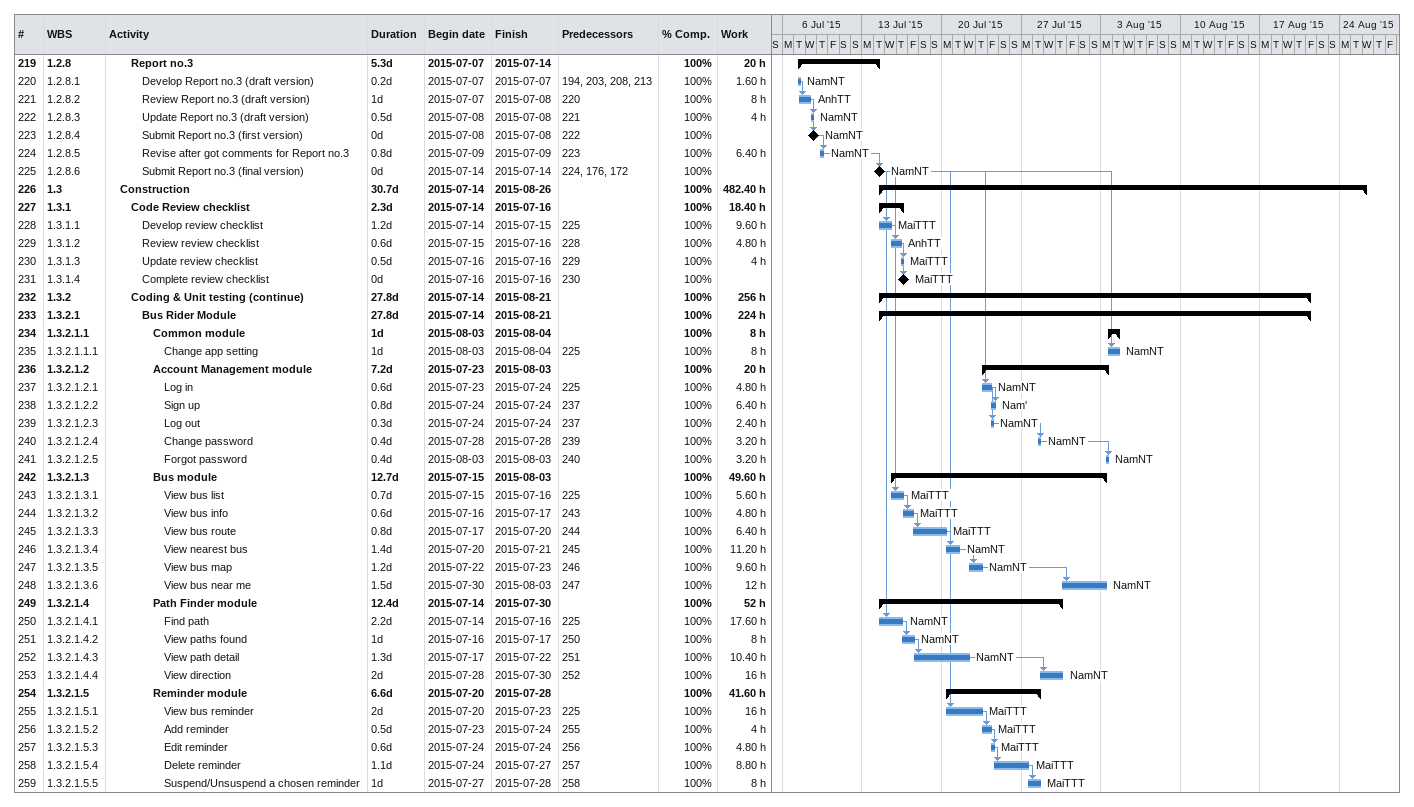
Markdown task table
| ID | WBS | Task | Duration | Start | Finish | Predecessors | Resources | % complete | Work (h) |
|---|---|---|---|---|---|---|---|---|---|
| 219 | 1.2.8 | **Report no.3** | 5.3d | 2015-07-07 | 2015-07-14 |  |  | 100 | 20 |
| 220 | 1.2.8.1 | Develop Report no.3 (draft version) | 0.2d | 2015-07-07 | 2015-07-07 | 194, 203, 208, 213 | NamNT | 100 | 1.60 |
| 221 | 1.2.8.2 | Review Report no.3 (draft version) | 1d | 2015-07-07 | 2015-07-08 | 220 | AnhTT | 100 | 8 |
| 222 | 1.2.8.3 | Update Report no.3 (draft version) | 0.5d | 2015-07-08 | 2015-07-08 | 221 | NamNT | 100 | 4 |
| 223 | 1.2.8.4 | Submit Report no.3 (first version) | 0d | 2015-07-08 | 2015-07-08 | 222 | NamNT | 100 |  |
| 224 | 1.2.8.5 | Revise after got comments for Report no.3 | 0.8d | 2015-07-09 | 2015-07-09 | 223 | NamNT | 100 | 6.40 |
| 225 | 1.2.8.6 | Submit Report no.3 (final version) | 0d | 2015-07-14 | 2015-07-14 | 224, 176, 172 | NamNT | 100 |  |
| 226 | 1.3 | **Construction** | 30.7d | 2015-07-14 | 2015-08-26 |  |  | 100 | 482.40 |
| 227 | 1.3.1 | **Code Review checklist** | 2.3d | 2015-07-14 | 2015-07-16 |  |  | 100 | 18.40 |
| 228 | 1.3.1.1 | Develop review checklist | 1.2d | 2015-07-14 | 2015-07-15 | 225 | MaiTTT | 100 | 9.60 |
| 229 | 1.3.1.2 | Review review checklist | 0.6d | 2015-07-15 | 2015-07-16 | 228 | AnhTT | 100 | 4.80 |
| 230 | 1.3.1.3 | Update review checklist | 0.5d | 2015-07-16 | 2015-07-16 | 229 | MaiTTT | 100 | 4 |
| 231 | 1.3.1.4 | Complete review checklist | 0d | 2015-07-16 | 2015-07-16 | 230 | MaiTTT | 100 |  |
| 232 | 1.3.2 | **Coding & Unit testing (continue)** | 27.8d | 2015-07-14 | 2015-08-21 |  |  | 100 | 256 |
| 233 | 1.3.2.1 | **Bus Rider Module** | 27.8d | 2015-07-14 | 2015-08-21 |  |  | 100 | 224 |
| 234 | 1.3.2.1.1 | **Common module** | 1d | 2015-08-03 | 2015-08-04 |  |  | 100 | 8 |
| 235 | 1.3.2.1.1.1 | Change app setting | 1d | 2015-08-03 | 2015-08-04 | 225 | NamNT | 100 | 8 |
| 236 | 1.3.2.1.2 | **Account Management module** | 7.2d | 2015-07-23 | 2015-08-03 |  |  | 100 | 20 |
| 237 | 1.3.2.1.2.1 | Log in | 0.6d | 2015-07-23 | 2015-07-24 | 225 | NamNT | 100 | 4.80 |
| 238 | 1.3.2.1.2.2 | Sign up | 0.8d | 2015-07-24 | 2015-07-24 | 237 | Nam' | 100 | 6.40 |
| 239 | 1.3.2.1.2.3 | Log out | 0.3d | 2015-07-24 | 2015-07-24 | 237 | NamNT | 100 | 2.40 |
| 240 | 1.3.2.1.2.4 | Change password | 0.4d | 2015-07-28 | 2015-07-28 | 239 | NamNT | 100 | 3.20 |
| 241 | 1.3.2.1.2.5 | Forgot password | 0.4d | 2015-08-03 | 2015-08-03 | 240 | NamNT | 100 | 3.20 |
| 242 | 1.3.2.1.3 | **Bus module** | 12.7d | 2015-07-15 | 2015-08-03 |  |  | 100 | 49.60 |
| 243 | 1.3.2.1.3.1 | View bus list | 0.7d | 2015-07-15 | 2015-07-16 | 225 | MaiTTT | 100 | 5.60 |
| 244 | 1.3.2.1.3.2 | View bus info | 0.6d | 2015-07-16 | 2015-07-17 | 243 | MaiTTT | 100 | 4.80 |
| 245 | 1.3.2.1.3.3 | View bus route | 0.8d | 2015-07-17 | 2015-07-20 | 244 | MaiTTT | 100 | 6.40 |
| 246 | 1.3.2.1.3.4 | View nearest bus | 1.4d | 2015-07-20 | 2015-07-21 | 245 | NamNT | 100 | 11.20 |
| 247 | 1.3.2.1.3.5 | View bus map | 1.2d | 2015-07-22 | 2015-07-23 | 246 | NamNT | 100 | 9.60 |
| 248 | 1.3.2.1.3.6 | View bus near me | 1.5d | 2015-07-30 | 2015-08-03 | 247 | NamNT | 100 | 12 |
| 249 | 1.3.2.1.4 | **Path Finder module** | 12.4d | 2015-07-14 | 2015-07-30 |  |  | 100 | 52 |
| 250 | 1.3.2.1.4.1 | Find path | 2.2d | 2015-07-14 | 2015-07-16 | 225 | NamNT | 100 | 17.60 |
| 251 | 1.3.2.1.4.2 | View paths found | 1d | 2015-07-16 | 2015-07-17 | 250 | NamNT | 100 | 8 |
| 252 | 1.3.2.1.4.3 | View path detail | 1.3d | 2015-07-17 | 2015-07-22 | 251 | NamNT | 100 | 10.40 |
| 253 | 1.3.2.1.4.4 | View direction | 2d | 2015-07-28 | 2015-07-30 | 252 | NamNT | 100 | 16 |
| 254 | 1.3.2.1.5 | **Reminder module** | 6.6d | 2015-07-20 | 2015-07-28 |  |  | 100 | 41.60 |
| 255 | 1.3.2.1.5.1 | View bus reminder | 2d | 2015-07-20 | 2015-07-23 | 225 | MaiTTT | 100 | 16 |
| 256 | 1.3.2.1.5.2 | Add reminder | 0.5d | 2015-07-23 | 2015-07-24 | 255 | MaiTTT | 100 | 4 |
| 257 | 1.3.2.1.5.3 | Edit reminder | 0.6d | 2015-07-24 | 2015-07-24 | 256 | MaiTTT | 100 | 4.80 |
| 258 | 1.3.2.1.5.4 | Delete reminder | 1.1d | 2015-07-24 | 2015-07-27 | 257 | MaiTTT | 100 | 8.80 |
| 259 | 1.3.2.1.5.5 | Suspend/Unsuspend a chosen reminder | 1d | 2015-07-27 | 2015-07-28 | 258 | MaiTTT | 100 | 8 |
